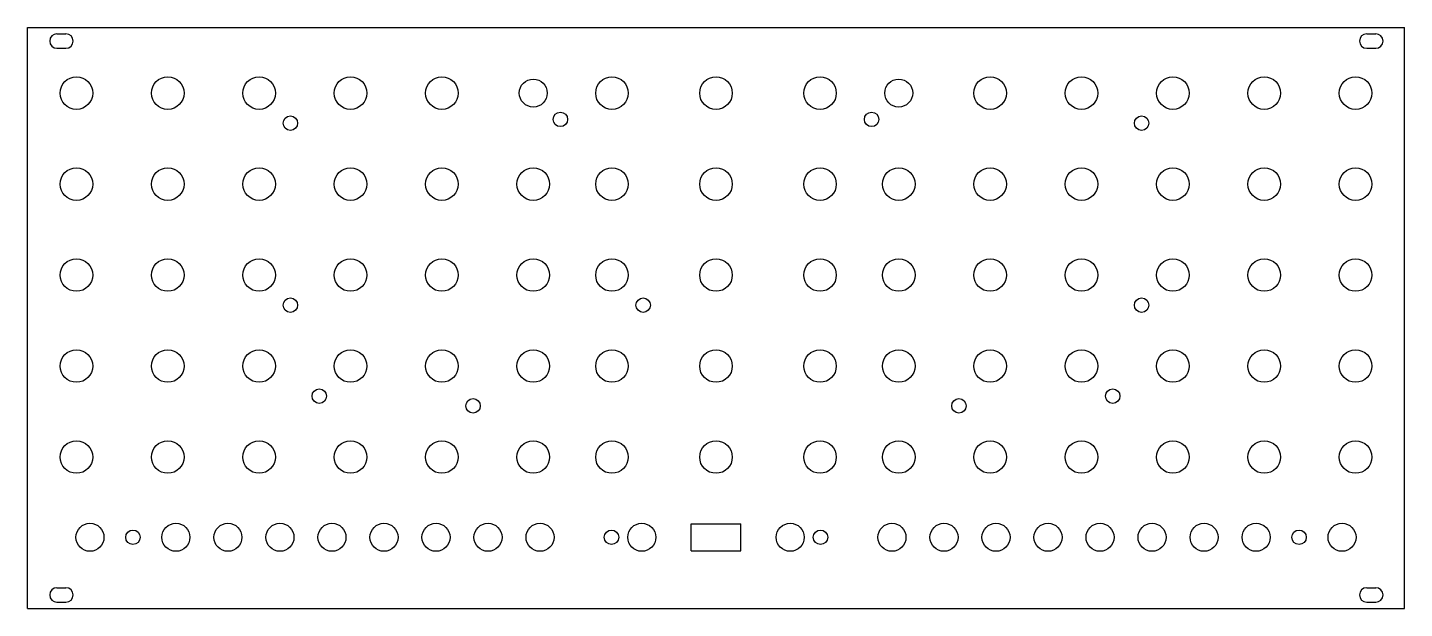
# Model space of a CAD drawing. Header units: millimetres. Extents: x 0 to 304, y 0 to 128.
import ezdxf

# ---------------------------------------------------------------- set-up
doc = ezdxf.new("R2010")
doc.units = ezdxf.units.MM
for name, color, linetype in [('HOLES', 5, 'CONTINUOUS'), ('PLATE_OUTLINE', 8, 'CONTINUOUS'), ('SLOTS', 1, 'CONTINUOUS')]:
    doc.layers.add(name, color=color, linetype=linetype)

msp = doc.modelspace()

# ---------------------------------------------------------------- linework, layer by layer
at = {"layer": 'HOLES'}
for centre, radius in [((10.8, 114), 3.6), ((31, 114), 3.6), ((51.2, 114), 3.6), ((71.4, 114), 3.6), ((91.6, 114), 3.6), ((111.8, 114), 3.1), ((129.2, 114), 3.6), ((152.2, 114), 3.6), ((175.2, 114), 3.6), ((192.6, 114), 3.1), ((212.8, 114), 3.6), ((233, 114), 3.6), ((253.2, 114), 3.6), ((273.4, 114), 3.6), ((293.6, 114), 3.6), ((117.8, 108.192), 1.6), ((186.6, 108.192), 1.6), ((58.1, 107.342), 1.6), ((246.3, 107.342), 1.6), ((10.8, 93.875), 3.6), ((31, 93.875), 3.6), ((51.2, 93.875), 3.6), ((71.4, 93.875), 3.6), ((91.6, 93.875), 3.6), ((111.8, 93.875), 3.6), ((129.2, 93.875), 3.6), ((152.2, 93.875), 3.6), ((175.2, 93.875), 3.6), ((192.6, 93.875), 3.6), ((212.8, 93.875), 3.6), ((233, 93.875), 3.6), ((253.2, 93.875), 3.6), ((273.4, 93.875), 3.6), ((293.6, 93.875), 3.6), ((10.8, 73.75), 3.6), ((31, 73.75), 3.6), ((51.2, 73.75), 3.6), ((71.4, 73.75), 3.6), ((91.6, 73.75), 3.6), ((111.8, 73.75), 3.6), ((129.2, 73.75), 3.6), ((152.2, 73.75), 3.6), ((175.2, 73.75), 3.6), ((192.6, 73.75), 3.6), ((212.8, 73.75), 3.6), ((233, 73.75), 3.6), ((253.2, 73.75), 3.6), ((273.4, 73.75), 3.6), ((293.6, 73.75), 3.6), ((58.1, 67.092), 1.6), ((136.1, 67.092), 1.6), ((246.3, 67.092), 1.6), ((10.8, 53.625), 3.6), ((31, 53.625), 3.6), ((51.2, 53.625), 3.6), ((71.4, 53.625), 3.6), ((91.6, 53.625), 3.6), ((111.8, 53.625), 3.6), ((129.2, 53.625), 3.6), ((152.2, 53.625), 3.6), ((175.2, 53.625), 3.6), ((192.6, 53.625), 3.6), ((212.8, 53.625), 3.6), ((233, 53.625), 3.6), ((253.2, 53.625), 3.6), ((273.4, 53.625), 3.6), ((293.6, 53.625), 3.6), ((64.5, 46.967), 1.6), ((98.5, 44.817), 1.6), ((205.9, 44.817), 1.6), ((239.9, 46.967), 1.6), ((10.8, 33.5), 3.6), ((31, 33.5), 3.6), ((51.2, 33.5), 3.6), ((71.4, 33.5), 3.6), ((91.6, 33.5), 3.6), ((111.8, 33.5), 3.6), ((129.2, 33.5), 3.6), ((152.2, 33.5), 3.6), ((175.2, 33.5), 3.6), ((192.6, 33.5), 3.6), ((212.8, 33.5), 3.6), ((233, 33.5), 3.6), ((253.2, 33.5), 3.6), ((273.4, 33.5), 3.6), ((293.6, 33.5), 3.6), ((13.8, 15.75), 3.1), ((32.8, 15.75), 3.1), ((44.3, 15.75), 3.1), ((55.8, 15.75), 3.1), ((67.3, 15.75), 3.1), ((78.8, 15.75), 3.1), ((90.3, 15.75), 3.1), ((101.8, 15.75), 3.1), ((113.3, 15.75), 3.1), ((135.8, 15.75), 3.1), ((168.6, 15.75), 3.1), ((191.1, 15.75), 3.1), ((202.6, 15.75), 3.1), ((214.1, 15.75), 3.1), ((225.6, 15.75), 3.1), ((237.1, 15.75), 3.1), ((248.6, 15.75), 3.1), ((260.1, 15.75), 3.1), ((271.6, 15.75), 3.1), ((290.6, 15.75), 3.1), ((23.3, 15.75), 1.6), ((129.1, 15.75), 1.6), ((175.3, 15.75), 1.6), ((281.1, 15.75), 1.6)]:
    msp.add_circle(centre, radius, dxfattribs=at)
at = {"layer": 'PLATE_OUTLINE'}
for p, q in [((0, 128.5), (304.4, 128.5)), ((0, 0), (0, 128.5)), ((304.4, 0), (304.4, 128.5)), ((0, 0), (304.4, 0))]:
    msp.add_line(p, q, dxfattribs=at)
at = {"layer": 'SLOTS'}
for p, q in [((6.5, 127.1), (8.5, 127.1)), ((296.06, 127.1), (298.06, 127.1)), ((6.5, 123.9), (8.5, 123.9)), ((296.06, 123.9), (298.06, 123.9)), ((146.7, 18.75), (157.7, 18.75)), ((146.7, 12.75), (146.7, 18.75)), ((157.7, 12.75), (157.7, 18.75)), ((146.7, 12.75), (157.7, 12.75)), ((6.5, 4.6), (8.5, 4.6)), ((296.06, 4.6), (298.06, 4.6)), ((6.5, 1.4), (8.5, 1.4)), ((296.06, 1.4), (298.06, 1.4))]:
    msp.add_line(p, q, dxfattribs=at)
for centre, start, end in [((6.5, 125.5), 90, 180), ((6.5, 125.5), 180, 270), ((8.5, 125.5), 0, 90), ((8.5, 125.5), 270, 360), ((296.06, 125.5), 90, 180), ((296.06, 125.5), 180, 270), ((298.06, 125.5), 0, 90), ((298.06, 125.5), 270, 360), ((6.5, 3), 90, 180), ((8.5, 3), 0, 90), ((296.06, 3), 90, 180), ((298.06, 3), 0, 90), ((6.5, 3), 180, 270), ((8.5, 3), 270, 360), ((296.06, 3), 180, 270), ((298.06, 3), 270, 360)]:
    msp.add_arc(centre, 1.6, start, end, dxfattribs=at)

doc.saveas('drawing.dxf')
